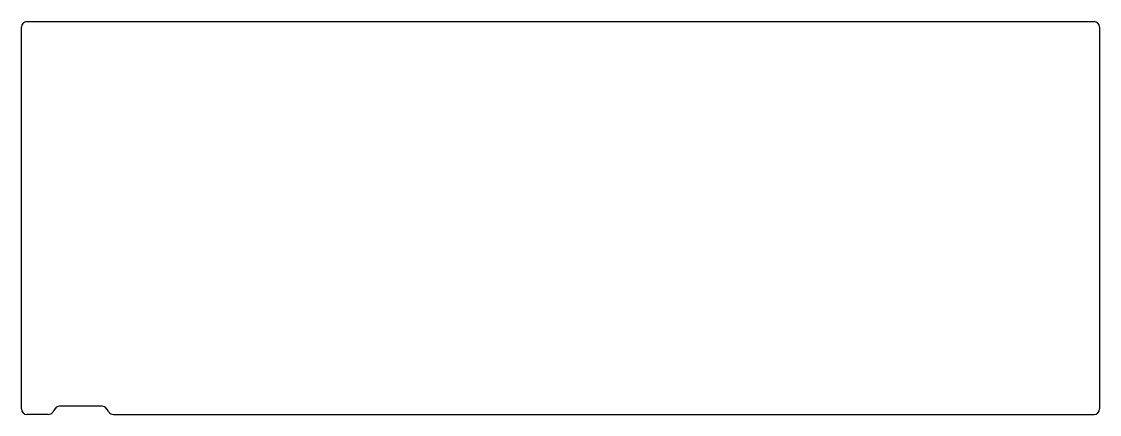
# Model space of a CAD drawing. Header units: millimetres. Extents: x -11 to 187, y -9 to 63.
import ezdxf

# ---------------------------------------------------------------- set-up
doc = ezdxf.new("R2010")
doc.units = ezdxf.units.MM

msp = doc.modelspace()

# ---------------------------------------------------------------- linework, layer by layer
for p, q in [((-10.88, -8.38), (-10.88, 61.62)), ((-9.88, 62.62), (185.88, 62.62)), ((186.88, 61.62), (186.88, -8.38)), ((3.9, -7.88), (-3.9, -7.88)), ((-5.97, -9.38), (-9.88, -9.38)), ((-4.73, -8.32), (-5.14, -8.93)), ((5.14, -8.93), (4.73, -8.32)), ((5.97, -9.38), (185.88, -9.38))]:
    msp.add_line(p, q)
for centre, start, end in [((-9.88, 61.62), 90, 180), ((185.88, 61.62), 0, 90), ((-3.9, -8.88), 90, 146.3099), ((3.9, -8.88), 33.6901, 90), ((-9.88, -8.38), 180, 270), ((-5.97, -8.38), 270, 326.3099), ((5.97, -8.38), 213.6901, 270), ((185.88, -8.38), 270, 0)]:
    msp.add_arc(centre, 1, start, end)

doc.saveas('drawing.dxf')
